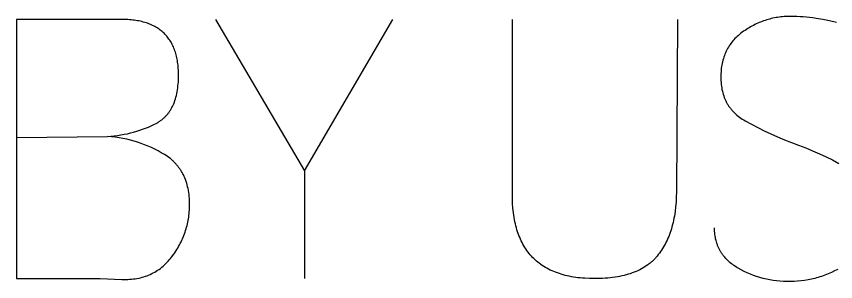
# Model space of a CAD drawing. Header units: millimetres. Extents: x -1220 to 1220, y -1930 to 4220.
# Drawn here: x -860.6 to -626.7, y 3197 to 3272.7 of the extents above; entities that cross this region are included whole.
import ezdxf

# ---------------------------------------------------------------- set-up
doc = ezdxf.new("R2010")
doc.units = ezdxf.units.MM
doc.layers.add('TC', color=220, linetype='CONTINUOUS', true_color=0xff00bb)

msp = doc.modelspace()

# ---------------------------------------------------------------- linework, layer by layer
at = {"layer": 'TC'}
for points in [[(-860.62, 3271.84), (-860.62, 3197.84), (-836.73, 3197.84), (-830.49, 3197.63), (-829.93, 3197.61), (-829.37, 3197.61), (-828.82, 3197.63), (-828.28, 3197.66), (-827.75, 3197.7), (-827.22, 3197.75), (-826.71, 3197.82), (-826.2, 3197.9), (-825.69, 3198), (-825.2, 3198.11), (-824.72, 3198.23), (-824.24, 3198.37), (-823.77, 3198.52), (-823.3, 3198.68), (-822.85, 3198.86), (-822.4, 3199.05), (-821.97, 3199.26), (-821.53, 3199.48), (-821.11, 3199.71), (-820.7, 3199.95), (-820.29, 3200.21), (-819.89, 3200.49), (-819.5, 3200.77), (-819.11, 3201.07), (-818.74, 3201.39), (-818.37, 3201.72), (-818.01, 3202.06), (-817.66, 3202.41), (-817.31, 3202.78), (-816.98, 3203.16), (-816.65, 3203.56), (-816.33, 3203.97), (-815.7, 3204.82), (-815.4, 3205.25), (-815.11, 3205.68), (-814.83, 3206.12), (-814.56, 3206.55), (-814.31, 3206.99), (-814.06, 3207.44), (-813.82, 3207.88), (-813.59, 3208.33), (-813.38, 3208.78), (-813.17, 3209.24), (-812.97, 3209.69), (-812.78, 3210.15), (-812.61, 3210.61), (-812.44, 3211.08), (-812.28, 3211.54), (-812.14, 3212.01), (-812, 3212.49), (-811.87, 3212.96), (-811.76, 3213.44), (-811.65, 3213.92), (-811.56, 3214.4), (-811.47, 3214.89), (-811.39, 3215.38), (-811.33, 3215.87), (-811.27, 3216.36), (-811.23, 3216.86), (-811.19, 3217.36), (-811.17, 3217.86), (-811.15, 3218.37), (-811.15, 3218.87), (-811.15, 3219.5), (-811.17, 3220.11), (-811.21, 3220.71), (-811.26, 3221.3), (-811.32, 3221.87), (-811.4, 3222.44), (-811.49, 3222.99), (-811.59, 3223.54), (-811.71, 3224.07), (-811.85, 3224.59), (-811.99, 3225.1), (-812.16, 3225.6), (-812.33, 3226.09), (-812.52, 3226.57), (-812.72, 3227.03), (-812.94, 3227.49), (-813.06, 3227.71), (-813.17, 3227.93), (-813.3, 3228.15), (-813.42, 3228.37), (-813.55, 3228.58), (-813.68, 3228.79), (-813.81, 3228.99), (-813.95, 3229.2), (-814.1, 3229.4), (-814.24, 3229.6), (-814.39, 3229.79), (-814.54, 3229.98), (-814.7, 3230.17), (-814.86, 3230.36), (-815.02, 3230.55), (-815.19, 3230.73), (-815.36, 3230.91), (-815.53, 3231.08), (-815.71, 3231.25), (-815.89, 3231.43), (-816.08, 3231.59), (-816.26, 3231.76), (-816.45, 3231.92), (-816.65, 3232.08), (-817.05, 3232.39), (-817.46, 3232.69), (-817.89, 3232.97), (-818.33, 3233.25), (-819.24, 3233.79), (-820.16, 3234.3), (-821.1, 3234.79), (-822.05, 3235.24), (-823.01, 3235.66), (-823.99, 3236.06), (-824.99, 3236.43), (-826, 3236.77), (-827.02, 3237.08), (-828.06, 3237.36), (-829.12, 3237.61), (-830.19, 3237.83), (-831.27, 3238.02), (-832.37, 3238.19), (-833.48, 3238.32), (-834.61, 3238.43)], [(-860.62, 3238.11), (-834.61, 3238.43), (-833.63, 3238.51), (-832.66, 3238.61), (-831.7, 3238.73), (-830.76, 3238.87), (-829.83, 3239.03), (-828.92, 3239.21), (-828.02, 3239.42), (-827.13, 3239.65), (-826.26, 3239.9), (-825.41, 3240.17), (-824.56, 3240.46), (-823.73, 3240.77), (-822.92, 3241.1), (-822.11, 3241.46), (-821.33, 3241.84), (-820.55, 3242.24), (-820.36, 3242.34), (-820.17, 3242.46), (-819.98, 3242.57), (-819.8, 3242.69), (-819.62, 3242.81), (-819.44, 3242.93), (-819.26, 3243.06), (-819.09, 3243.19), (-818.92, 3243.32), (-818.76, 3243.46), (-818.59, 3243.6), (-818.43, 3243.75), (-818.28, 3243.89), (-818.12, 3244.05), (-817.97, 3244.2), (-817.83, 3244.36), (-817.68, 3244.52), (-817.54, 3244.68), (-817.4, 3244.85), (-817.26, 3245.02), (-817.13, 3245.2), (-817, 3245.37), (-816.88, 3245.56), (-816.75, 3245.74), (-816.63, 3245.93), (-816.52, 3246.12), (-816.4, 3246.31), (-816.29, 3246.51), (-816.18, 3246.71), (-816.08, 3246.92), (-815.98, 3247.13), (-815.88, 3247.34), (-815.78, 3247.55), (-815.69, 3247.77), (-815.51, 3248.22), (-815.35, 3248.68), (-815.19, 3249.15), (-815.05, 3249.64), (-814.93, 3250.14), (-814.81, 3250.65), (-814.71, 3251.18), (-814.62, 3251.72), (-814.54, 3252.27), (-814.47, 3252.84), (-814.41, 3253.42), (-814.37, 3254.01), (-814.34, 3254.62), (-814.32, 3255.24), (-814.32, 3255.87), (-814.33, 3256.86), (-814.35, 3257.34), (-814.38, 3257.81), (-814.42, 3258.27), (-814.46, 3258.73), (-814.51, 3259.18), (-814.57, 3259.62), (-814.64, 3260.05), (-814.72, 3260.47), (-814.8, 3260.89), (-814.9, 3261.3), (-815, 3261.7), (-815.11, 3262.09), (-815.22, 3262.48), (-815.35, 3262.86), (-815.48, 3263.23), (-815.62, 3263.59), (-815.77, 3263.95), (-815.93, 3264.29), (-816.09, 3264.63), (-816.27, 3264.96), (-816.45, 3265.29), (-816.64, 3265.6), (-816.83, 3265.91), (-817.04, 3266.21), (-817.25, 3266.5), (-817.47, 3266.79), (-817.7, 3267.06), (-817.94, 3267.33), (-818.19, 3267.59), (-818.44, 3267.85), (-818.7, 3268.09), (-818.97, 3268.33), (-819.25, 3268.56), (-819.53, 3268.78), (-819.83, 3269), (-820.13, 3269.2), (-820.44, 3269.4), (-820.76, 3269.59), (-821.08, 3269.78), (-821.42, 3269.95), (-821.76, 3270.12), (-822.11, 3270.28), (-822.47, 3270.43), (-822.84, 3270.57), (-823.21, 3270.71), (-823.59, 3270.84), (-823.98, 3270.96), (-824.38, 3271.07), (-824.79, 3271.18), (-825.2, 3271.28), (-825.63, 3271.37), (-826.06, 3271.45), (-826.5, 3271.52), (-826.94, 3271.59), (-827.4, 3271.65), (-827.86, 3271.7), (-828.33, 3271.74), (-828.81, 3271.77), (-829.79, 3271.82), (-830.81, 3271.84), (-860.62, 3271.84)], [(-803.75, 3271.84), (-778.37, 3228.6), (-753.11, 3271.84)], [(-671.81, 3271.84), (-672.13, 3222.57), (-672.16, 3221.12), (-672.24, 3219.7), (-672.36, 3218.32), (-672.51, 3216.99), (-672.61, 3216.34), (-672.71, 3215.7), (-672.83, 3215.07), (-672.95, 3214.45), (-673.09, 3213.84), (-673.24, 3213.25), (-673.39, 3212.66), (-673.56, 3212.08), (-673.74, 3211.52), (-673.92, 3210.96), (-674.12, 3210.41), (-674.33, 3209.88), (-674.55, 3209.36), (-674.77, 3208.84), (-675.01, 3208.34), (-675.26, 3207.85), (-675.52, 3207.36), (-675.79, 3206.89), (-676.07, 3206.43), (-676.36, 3205.98), (-676.66, 3205.54), (-676.97, 3205.11), (-677.3, 3204.69), (-677.63, 3204.29), (-677.97, 3203.89), (-678.14, 3203.7), (-678.32, 3203.5), (-678.5, 3203.32), (-678.68, 3203.13), (-678.87, 3202.95), (-679.06, 3202.77), (-679.26, 3202.6), (-679.46, 3202.43), (-679.66, 3202.26), (-679.87, 3202.09), (-680.08, 3201.93), (-680.29, 3201.77), (-680.73, 3201.46), (-681.18, 3201.17), (-681.64, 3200.88), (-682.12, 3200.61), (-682.62, 3200.36), (-683.13, 3200.11), (-683.65, 3199.88), (-684.19, 3199.66), (-684.74, 3199.45), (-685.3, 3199.25), (-685.88, 3199.07), (-686.48, 3198.9), (-687.08, 3198.74), (-687.71, 3198.6), (-688.34, 3198.47), (-688.99, 3198.35), (-689.66, 3198.24), (-690.34, 3198.15), (-691.03, 3198.06), (-691.74, 3197.99), (-692.46, 3197.94), (-693.2, 3197.89), (-693.95, 3197.86), (-695.49, 3197.84), (-696.91, 3197.86), (-698.27, 3197.93), (-698.94, 3197.98), (-699.6, 3198.04), (-700.24, 3198.11), (-700.88, 3198.19), (-701.5, 3198.29), (-702.12, 3198.39), (-702.72, 3198.51), (-703.31, 3198.64), (-703.89, 3198.78), (-704.46, 3198.93), (-705.02, 3199.09), (-705.56, 3199.26), (-706.1, 3199.45), (-706.62, 3199.64), (-707.14, 3199.85), (-707.64, 3200.07), (-708.14, 3200.3), (-708.62, 3200.54), (-709.09, 3200.79), (-709.55, 3201.05), (-710, 3201.32), (-710.43, 3201.61), (-710.86, 3201.9), (-711.28, 3202.21), (-711.68, 3202.53), (-712.08, 3202.85), (-712.46, 3203.19), (-712.83, 3203.55), (-713.19, 3203.91), (-713.54, 3204.28), (-713.88, 3204.67), (-714.21, 3205.06), (-714.53, 3205.47), (-714.83, 3205.89), (-715.13, 3206.32), (-715.41, 3206.76), (-715.69, 3207.21), (-715.95, 3207.67), (-716.2, 3208.14), (-716.44, 3208.63), (-716.67, 3209.13), (-716.89, 3209.63), (-717.1, 3210.15), (-717.3, 3210.68), (-717.48, 3211.22), (-717.66, 3211.77), (-717.82, 3212.34), (-717.98, 3212.91), (-718.12, 3213.5), (-718.25, 3214.09), (-718.37, 3214.7), (-718.48, 3215.32), (-718.58, 3215.95), (-718.67, 3216.59), (-718.74, 3217.24), (-718.81, 3217.91), (-718.91, 3219.27), (-718.96, 3220.67), (-718.96, 3271.84)], [(-626.45, 3270.9), (-628.4, 3271.37), (-630.33, 3271.77), (-632.22, 3272.1), (-633.16, 3272.24), (-634.08, 3272.36), (-635, 3272.46), (-635.91, 3272.54), (-636.81, 3272.6), (-637.7, 3272.65), (-638.59, 3272.67), (-639.47, 3272.68), (-639.95, 3272.68), (-640.42, 3272.66), (-640.9, 3272.64), (-641.37, 3272.61), (-641.84, 3272.57), (-642.3, 3272.52), (-642.77, 3272.47), (-643.22, 3272.4), (-643.68, 3272.32), (-644.13, 3272.24), (-644.58, 3272.15), (-645.03, 3272.04), (-645.47, 3271.93), (-645.91, 3271.81), (-646.35, 3271.68), (-646.79, 3271.55), (-647.22, 3271.4), (-647.65, 3271.24), (-648.07, 3271.08), (-648.49, 3270.91), (-648.91, 3270.72), (-649.33, 3270.53), (-649.74, 3270.33), (-650.15, 3270.13), (-650.56, 3269.91), (-650.96, 3269.68), (-651.36, 3269.45), (-651.76, 3269.2), (-652.15, 3268.95), (-652.54, 3268.69), (-652.93, 3268.42), (-653.31, 3268.14), (-653.69, 3267.86), (-654.06, 3267.57), (-654.41, 3267.27), (-654.75, 3266.97), (-655.08, 3266.65), (-655.4, 3266.33), (-655.7, 3266.01), (-656, 3265.67), (-656.28, 3265.33), (-656.55, 3264.98), (-656.8, 3264.62), (-657.05, 3264.26), (-657.28, 3263.88), (-657.51, 3263.5), (-657.71, 3263.12), (-657.91, 3262.72), (-658.1, 3262.32), (-658.27, 3261.9), (-658.43, 3261.49), (-658.58, 3261.06), (-658.72, 3260.62), (-658.85, 3260.18), (-658.96, 3259.73), (-659.06, 3259.28), (-659.15, 3258.81), (-659.23, 3258.34), (-659.3, 3257.86), (-659.35, 3257.37), (-659.39, 3256.88), (-659.42, 3256.37), (-659.44, 3255.86), (-659.45, 3255.35), (-659.44, 3254.81), (-659.42, 3254.29), (-659.38, 3253.78), (-659.34, 3253.28), (-659.27, 3252.78), (-659.2, 3252.3), (-659.11, 3251.82), (-659.01, 3251.35), (-658.89, 3250.9), (-658.76, 3250.45), (-658.62, 3250.01), (-658.46, 3249.58), (-658.38, 3249.37), (-658.29, 3249.16), (-658.2, 3248.95), (-658.11, 3248.74), (-658.01, 3248.54), (-657.91, 3248.34), (-657.81, 3248.14), (-657.7, 3247.95), (-657.59, 3247.75), (-657.48, 3247.56), (-657.36, 3247.37), (-657.24, 3247.18), (-657.11, 3247), (-656.99, 3246.82), (-656.85, 3246.64), (-656.72, 3246.46), (-656.58, 3246.28), (-656.44, 3246.11), (-656.3, 3245.94), (-656.15, 3245.77), (-656, 3245.6), (-655.84, 3245.44), (-655.68, 3245.28), (-655.52, 3245.12), (-655.19, 3244.81), (-654.84, 3244.5), (-654.48, 3244.21), (-654.1, 3243.92), (-653.72, 3243.65), (-653.31, 3243.38), (-652.9, 3243.12), (-652.47, 3242.87), (-650.7, 3241.91), (-648.9, 3240.97), (-647.06, 3240.06), (-645.17, 3239.17), (-643.25, 3238.31), (-641.29, 3237.48), (-639.29, 3236.67), (-637.25, 3235.89), (-635.21, 3235.13), (-633.22, 3234.33), (-631.28, 3233.5), (-629.4, 3232.62), (-627.56, 3231.7), (-625.77, 3230.74)], [(-778.37, 3228.6), (-778.37, 3197.84)], [(-626.03, 3200.49), (-626.94, 3200.02), (-627.86, 3199.59), (-628.78, 3199.19), (-629.72, 3198.82), (-630.66, 3198.48), (-631.14, 3198.33), (-631.62, 3198.18), (-632.1, 3198.04), (-632.58, 3197.91), (-633.06, 3197.79), (-633.55, 3197.68), (-634.04, 3197.58), (-634.53, 3197.48), (-635.52, 3197.31), (-636.52, 3197.18), (-637.53, 3197.09), (-638.54, 3197.02), (-639.57, 3196.99), (-640.58, 3196.99), (-641.58, 3197.03), (-642.58, 3197.09), (-643.56, 3197.19), (-644.52, 3197.32), (-645.48, 3197.48), (-646.43, 3197.67), (-647.37, 3197.89), (-648.29, 3198.14), (-649.21, 3198.43), (-650.11, 3198.74), (-651.01, 3199.09), (-651.89, 3199.47), (-652.76, 3199.88), (-653.63, 3200.32), (-654.48, 3200.8), (-654.89, 3201.05), (-655.3, 3201.3), (-655.69, 3201.56), (-656.06, 3201.83), (-656.43, 3202.11), (-656.78, 3202.39), (-657.11, 3202.69), (-657.44, 3202.98), (-657.75, 3203.29), (-658.04, 3203.6), (-658.33, 3203.92), (-658.6, 3204.25), (-658.73, 3204.42), (-658.86, 3204.59), (-658.98, 3204.76), (-659.1, 3204.93), (-659.22, 3205.1), (-659.33, 3205.28), (-659.44, 3205.45), (-659.55, 3205.63), (-659.66, 3205.81), (-659.76, 3206), (-659.85, 3206.18), (-659.95, 3206.37), (-660.04, 3206.56), (-660.13, 3206.75), (-660.21, 3206.94), (-660.29, 3207.13), (-660.37, 3207.33), (-660.44, 3207.52), (-660.51, 3207.72), (-660.58, 3207.92), (-660.71, 3208.33), (-660.82, 3208.75), (-660.92, 3209.17), (-661, 3209.6), (-661.08, 3210.03), (-661.14, 3210.47), (-661.18, 3210.93), (-661.22, 3211.38), (-661.24, 3211.85), (-661.24, 3212.32)]]:
    msp.add_lwpolyline(points, dxfattribs=at)

doc.saveas('drawing.dxf')
